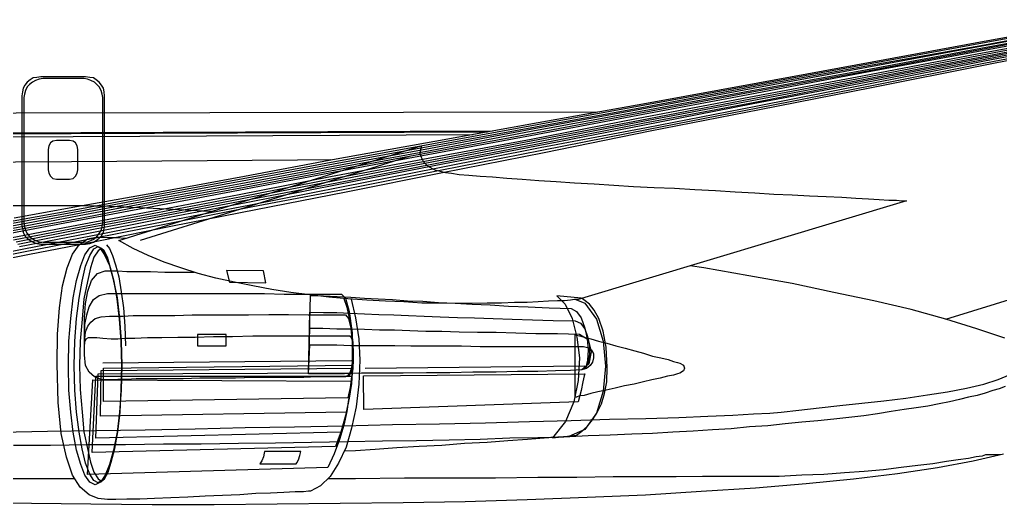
# Model space of a CAD drawing. Extents: x 526 to 2267, y -112 to 246.
# Drawn here: x 1407.2 to 1532.9, y 14.3 to 76.4 of the extents above; entities that cross this region are included whole.
import ezdxf

# ---------------------------------------------------------------- set-up
doc = ezdxf.new("R2010")
doc.units = 0
doc.header["$MEASUREMENT"] = 0
doc.layers.get('0').update_dxf_attribs({"linetype": 'CONTINUOUS'})

msp = doc.modelspace()

# ---------------------------------------------------------------- linework, layer by layer
msp.add_line((1525.89, 38.01), (1535.73, 41.06))
at = {"linetype": 'Continuous'}
for points in [[(1406.14, 49.6), (1414.83, 51.28), (1424.66, 53.11), (1435.49, 55.09), (1447.23, 57.3), (1459.81, 59.59), (1472.99, 62.1), (1486.79, 64.62), (1501.04, 67.29), (1515.6, 69.95), (1530.39, 72.7), (1545.25, 75.44)], [(1406.21, 49.98), (1414.9, 51.58), (1424.74, 53.41), (1435.56, 55.39), (1447.38, 57.6), (1459.88, 59.89), (1473.14, 62.41), (1486.94, 64.92), (1501.19, 67.59), (1515.76, 70.26), (1530.54, 73), (1545.48, 75.75)], [(1406.29, 50.29), (1414.98, 51.89), (1424.81, 53.72), (1435.72, 55.7), (1447.45, 57.91), (1460.03, 60.19), (1473.3, 62.64), (1487.17, 65.15), (1501.42, 67.82), (1515.98, 70.49), (1530.85, 73.15), (1545.71, 75.9)], [(1406.37, 50.59), (1415.13, 52.19), (1424.97, 54.02), (1435.87, 56), (1447.61, 58.21), (1460.26, 60.5), (1473.52, 62.94), (1487.32, 65.46), (1501.57, 68.05), (1516.21, 70.72), (1531.08, 73.46), (1546.02, 76.2)], [(1406.52, 50.97), (1415.21, 52.57), (1425.12, 54.33), (1436.02, 56.31), (1447.76, 58.52), (1460.41, 60.81), (1473.68, 63.17), (1487.55, 65.68), (1501.81, 68.28), (1516.44, 70.94), (1531.3, 73.69), (1546.25, 76.36)], [(1544.72, 74.98), (1529.86, 72.24), (1515.14, 69.49), (1500.58, 66.75), (1486.41, 64.08), (1472.69, 61.49), (1459.5, 59.05), (1446.92, 56.69), (1435.26, 54.48), (1424.43, 52.42), (1414.6, 50.59), (1405.99, 48.99)], [(1406.06, 49.3), (1414.75, 50.89), (1424.51, 52.8), (1435.33, 54.78), (1447.07, 56.99), (1459.65, 59.36), (1472.84, 61.8), (1486.56, 64.39), (1500.81, 67.06), (1515.37, 69.73), (1530.09, 72.47), (1544.95, 75.29)], [(1544.8, 74.68), (1529.93, 71.94), (1515.22, 69.11), (1500.66, 66.37), (1486.48, 63.7), (1472.76, 61.03), (1459.57, 58.6), (1447.07, 56.23), (1435.33, 53.95), (1424.59, 51.89), (1414.75, 50.06), (1406.06, 48.38)], [(1406.44, 48.15), (1415.06, 49.83), (1424.89, 51.66), (1435.64, 53.72), (1447.38, 56), (1459.81, 58.37), (1472.99, 60.88), (1486.71, 63.47), (1500.89, 66.22), (1515.37, 68.96), (1530.09, 71.78), (1544.87, 74.6)], [(1406.75, 47.92), (1415.36, 49.6), (1425.12, 51.43), (1435.94, 53.49), (1447.61, 55.78), (1460.03, 58.14), (1473.22, 60.65), (1486.87, 63.32), (1501.04, 65.99), (1515.52, 68.73), (1530.24, 71.55), (1545.03, 74.38)], [(1406.98, 47.62), (1415.59, 49.3), (1425.35, 51.2), (1436.17, 53.26), (1447.84, 55.47), (1460.26, 57.91), (1473.37, 60.43), (1487.09, 63.09), (1501.19, 65.76), (1515.6, 68.58), (1530.31, 71.4), (1545.1, 74.22)], [(1400.42, 45.56), (1407.74, 47.01), (1416.35, 48.68), (1426.11, 50.59), (1436.78, 52.65), (1448.45, 54.94), (1460.8, 57.37), (1473.91, 59.97), (1487.55, 62.56), (1501.57, 65.3), (1515.98, 68.12), (1530.62, 71.02), (1545.33, 73.84)], [(1400.8, 45.25), (1408.12, 46.7), (1416.66, 48.38), (1426.42, 50.29), (1437.09, 52.42), (1448.68, 54.63), (1461.1, 57.07), (1474.14, 59.66), (1487.78, 62.33), (1501.81, 65.08), (1516.21, 67.9), (1530.77, 70.79), (1545.48, 73.61)], [(1401.18, 44.87), (1408.5, 46.32), (1417.12, 48), (1426.8, 49.98), (1437.47, 52.04), (1449.06, 54.33), (1461.4, 56.77), (1474.44, 59.36), (1488.01, 62.1), (1502.03, 64.84), (1516.36, 67.67), (1530.92, 70.56), (1545.64, 73.46)], [(1407.21, 47.31), (1415.82, 48.99), (1425.5, 50.89), (1436.25, 52.95), (1447.91, 55.24), (1460.34, 57.68), (1473.45, 60.19), (1487.09, 62.86), (1501.19, 65.61), (1515.68, 68.35), (1530.31, 71.17), (1545.03, 74.07)], [(1418.11, 57.6), (1418.11, 66.6), (1418.03, 67.13), (1417.96, 67.59), (1417.72, 67.97), (1417.42, 68.35), (1417.04, 68.66), (1416.66, 68.89), (1416.2, 68.96), (1415.67, 69.04), (1409.95, 69.04), (1409.42, 68.96), (1408.96, 68.89), (1408.58, 68.66), (1408.2, 68.35), (1407.89, 67.97), (1407.66, 67.59), (1407.59, 67.13), (1407.51, 66.6), (1407.51, 57.6)], [(1417.88, 57.6), (1417.88, 66.37), (1417.8, 66.83), (1417.65, 67.29), (1417.42, 67.74), (1417.12, 68.05), (1416.81, 68.35), (1416.35, 68.58), (1415.89, 68.73), (1415.44, 68.81), (1410.25, 68.81), (1409.72, 68.73), (1409.26, 68.58), (1408.88, 68.35), (1408.5, 68.05), (1408.2, 67.74), (1407.97, 67.29), (1407.82, 66.83), (1407.74, 66.37), (1407.74, 57.45)], [(1133.77, 65.61), (1133.08, 64.77), (1132.63, 63.85), (1132.47, 62.94), (1132.78, 62.02), (1133.69, 61.26), (1135.22, 60.58), (1137.58, 60.19), (1140.86, 60.04), (1465.27, 61.67)], [(1132.4, 64.31), (1131.79, 63.55), (1131.48, 62.86), (1131.56, 62.25), (1132.09, 61.8), (1133.16, 61.34), (1134.91, 61.03), (1137.35, 60.88), (1140.7, 60.81), (1467.82, 62.13)], [(1481.2, 64.53), (1133.77, 63.93)], [(1264.35, 61.19), (1467.15, 62.01)], [(1413.61, 55.93), (1414.07, 56), (1414.37, 56.31), (1414.6, 56.69), (1414.68, 57.15), (1414.68, 59.74), (1414.6, 60.19), (1414.37, 60.58), (1414.07, 60.81), (1413.61, 60.88), (1411.93, 60.88), (1411.48, 60.81), (1411.17, 60.58), (1410.94, 60.19), (1410.86, 59.74), (1410.86, 57.15), (1410.94, 56.69), (1411.17, 56.31), (1411.48, 56), (1411.93, 55.93), (1413.61, 55.93)], [(1419.94, 48.07), (1458.66, 60.19), (1458.66, 60.04), (1458.58, 59.74), (1458.51, 59.28), (1458.66, 58.75), (1458.97, 58.14), (1459.5, 57.6), (1460.41, 57.15), (1461.79, 56.77), (1462.55, 56.69), (1463.54, 56.54), (1464.76, 56.46), (1466.21, 56.31), (1467.81, 56.23), (1469.64, 56.08), (1471.62, 55.93), (1473.76, 55.78), (1475.97, 55.62), (1478.33, 55.47), (1480.84, 55.32), (1483.36, 55.16), (1485.88, 55.01), (1488.54, 54.86), (1491.13, 54.78), (1493.73, 54.63), (1496.39, 54.48), (1498.91, 54.33), (1501.42, 54.17), (1503.86, 54.02), (1506.22, 53.95), (1508.44, 53.79), (1510.57, 53.72), (1512.55, 53.64), (1514.38, 53.49), (1515.98, 53.41), (1517.35, 53.33), (1518.58, 53.26), (1519.57, 53.26), (1520.25, 53.18), (1520.71, 53.18), (1520.86, 53.18), (1478.79, 40.53), (1478.63, 40.53), (1478.33, 40.53), (1477.79, 40.45), (1477.03, 40.38), (1476.12, 40.38), (1474.97, 40.3), (1473.68, 40.22), (1472.23, 40.15), (1470.63, 40.15), (1468.95, 40.07), (1467.12, 40.07), (1465.14, 40), (1463.08, 40), (1460.95, 40.07), (1458.74, 40.07), (1456.45, 40.22), (1454.09, 40.3), (1451.72, 40.45), (1449.28, 40.6), (1446.85, 40.83), (1444.41, 41.14), (1441.97, 41.44), (1439.53, 41.83), (1437.09, 42.28), (1434.73, 42.74), (1432.36, 43.27), (1430.08, 43.88), (1427.86, 44.57), (1425.73, 45.33), (1423.67, 46.17), (1421.77, 47.08), (1419.94, 48.07)], [(1447.08, 58.39), (1442.8, 58.37), (1413.84, 58.14), (1385.17, 57.99), (1356.89, 57.83), (1329.3, 57.68)], [(1457.14, 58.82), (1422.68, 48.07)], [(1407.51, 57.6), (1407.51, 50.06), (1407.59, 49.6), (1407.66, 49.14), (1407.89, 48.68), (1408.2, 48.38), (1408.58, 48.07), (1408.96, 47.85), (1409.42, 47.69), (1409.95, 47.62), (1415.67, 47.62), (1416.2, 47.69), (1416.66, 47.85), (1417.04, 48.07), (1417.42, 48.38), (1417.72, 48.68), (1417.96, 49.14), (1418.03, 49.6), (1418.11, 50.06), (1418.11, 57.6)], [(1407.74, 57.45), (1407.74, 50.36), (1407.82, 49.83), (1407.97, 49.37), (1408.2, 48.99), (1408.5, 48.61), (1408.88, 48.3), (1409.26, 48.07), (1409.72, 47.92), (1410.25, 47.85), (1415.44, 47.85), (1415.89, 47.92), (1416.35, 48.07), (1416.81, 48.3), (1417.12, 48.61), (1417.42, 48.99), (1417.65, 49.37), (1417.8, 49.83), (1417.88, 50.36), (1417.88, 57.6)], [(1415.29, 52.5), (1412.08, 52.5), (1408.81, 52.5), (1405.45, 52.5)], [(1431.8, 51.79), (1431.52, 51.81), (1426.87, 52.04), (1422.61, 52.27), (1418.72, 52.42), (1415.29, 52.5)], [(1449.69, 40.58), (1450.27, 38.17), (1450.66, 35.5), (1450.81, 32.75), (1450.66, 29.7), (1450.35, 26.81), (1449.74, 24.06), (1449.06, 21.62), (1448.06, 19.57), (1447, 17.89), (1445.78, 16.67), (1444.48, 15.98), (1444.25, 15.98), (1443.57, 15.91), (1442.5, 15.91), (1441.05, 15.83), (1439.38, 15.75), (1437.47, 15.68), (1435.41, 15.52), (1433.2, 15.45), (1430.99, 15.37), (1428.78, 15.22), (1426.57, 15.14), (1424.51, 15.07), (1422.61, 14.99), (1420.93, 14.99), (1419.55, 14.92), (1418.49, 14.92), (1417.27, 15.07), (1416.13, 15.52), (1414.98, 16.51), (1413.99, 18.04), (1413.23, 20.33), (1412.54, 23.38), (1412.16, 27.34), (1412.01, 32.29), (1412.08, 36.11), (1412.31, 39.46), (1412.69, 42.28), (1413.3, 44.57), (1413.99, 46.32), (1414.83, 47.54), (1415.89, 48.3), (1417.04, 48.53)], [(1417.04, 48.53), (1417.19, 48.53), (1417.72, 48.53), (1418.49, 48.46), (1419.55, 48.46), (1420.85, 48.38), (1420.9, 48.38)], [(1413.46, 32.07), (1413.53, 35.19), (1413.76, 38.09), (1414.07, 40.76), (1414.52, 42.97), (1415.06, 44.87), (1415.59, 46.24), (1416.2, 47.16), (1416.89, 47.47), (1417.5, 47.16), (1418.11, 46.24), (1418.72, 44.87), (1419.25, 42.97), (1419.71, 40.76), (1420.01, 38.09), (1420.24, 35.19), (1420.32, 32.07), (1420.24, 28.94), (1420.01, 26.12), (1419.71, 23.53), (1419.25, 21.24), (1418.72, 19.41), (1418.18, 18.04), (1417.57, 17.13), (1416.89, 16.82), (1416.2, 17.13), (1415.59, 18.04), (1415.06, 19.41), (1414.52, 21.24), (1414.07, 23.53), (1413.76, 26.12), (1413.53, 28.94), (1413.46, 32.07)], [(1414.22, 32.07), (1414.3, 35.19), (1414.52, 38.09), (1414.83, 40.68), (1415.21, 42.89), (1415.67, 44.8), (1416.2, 46.17), (1416.73, 47.01), (1417.27, 47.31), (1417.8, 47.01), (1418.26, 46.17), (1418.79, 44.8), (1419.25, 42.89), (1419.71, 40.68), (1420.01, 38.09), (1420.24, 35.19), (1420.32, 32.07), (1420.24, 28.94), (1420.01, 26.12), (1419.71, 23.53), (1419.33, 21.4), (1418.87, 19.57), (1418.34, 18.19), (1417.8, 17.35), (1417.27, 17.05), (1416.73, 17.35), (1416.2, 18.19), (1415.67, 19.57), (1415.21, 21.4), (1414.83, 23.53), (1414.52, 26.12), (1414.3, 28.94), (1414.22, 32.07)], [(1417.72, 17.28), (1418.11, 17.58), (1418.56, 18.42), (1418.95, 19.72), (1419.4, 21.47), (1419.78, 23.61), (1420.09, 26.12), (1420.24, 29.02), (1420.32, 32.07), (1420.24, 35.19), (1420.01, 38.01), (1419.71, 40.6), (1419.33, 42.82), (1418.87, 44.57), (1418.49, 45.94), (1418.03, 46.78), (1417.72, 47.08), (1417.27, 46.78), (1416.73, 45.94), (1416.28, 44.57), (1415.89, 42.82), (1415.44, 40.6), (1415.21, 38.01), (1414.98, 35.19), (1414.9, 32.07), (1414.98, 29.02), (1415.21, 26.12), (1415.44, 23.61), (1415.89, 21.47), (1416.28, 19.72), (1416.73, 18.42), (1417.27, 17.58), (1417.72, 17.28)], [(1418.34, 47.54), (1418.72, 47.08), (1419.1, 46.17), (1419.48, 44.95), (1419.94, 43.42), (1420.24, 41.52), (1420.54, 39.46), (1420.7, 37.1), (1420.78, 34.58)], [(1448.76, 40.65), (1449.13, 39.54), (1449.59, 37.56), (1449.82, 35.19), (1449.82, 32.37), (1449.74, 31.76), (1449.51, 31.15), (1449.21, 30.77), (1448.83, 30.62), (1448.6, 30.62), (1447.84, 30.62), (1446.77, 30.62), (1445.24, 30.62), (1443.57, 30.54), (1441.59, 30.54), (1439.38, 30.54), (1437.16, 30.54), (1434.8, 30.46), (1432.51, 30.46), (1430.3, 30.46), (1428.17, 30.39), (1426.26, 30.39), (1424.59, 30.39), (1423.14, 30.39), (1422.15, 30.39), (1420.93, 30.31), (1419.78, 30.31), (1418.64, 30.24), (1417.65, 30.31), (1416.81, 30.62), (1416.13, 31.23), (1415.67, 32.07), (1415.51, 33.44), (1415.51, 34.81), (1415.51, 36.41), (1415.51, 38.24), (1415.67, 40), (1415.97, 41.59), (1416.43, 42.97), (1417.19, 43.88), (1418.18, 44.19), (1418.34, 44.19), (1418.95, 44.19), (1419.78, 44.19), (1420.93, 44.11), (1422.37, 44.11), (1423.98, 44.11), (1425.81, 44.03), (1427.86, 44.03), (1429.59, 44.03)], [(1438.46, 44.19), (1433.73, 44.26), (1434.11, 42.74), (1438.76, 42.66), (1438.46, 44.19)], [(1533.44, 35.57), (1529.86, 36.79), (1525.89, 38.01), (1521.47, 39.23), (1516.67, 40.38), (1511.56, 41.44), (1506.22, 42.59), (1500.66, 43.58), (1494.87, 44.57), (1493.12, 44.84)], [(1448.45, 41.21), (1448.98, 40.68), (1449.44, 39), (1449.82, 36.26), (1449.82, 32.45), (1449.74, 31.84), (1449.59, 31.23), (1449.28, 30.77), (1448.83, 30.62), (1448.6, 30.62), (1447.84, 30.62), (1446.77, 30.62), (1445.24, 30.62), (1443.57, 30.54), (1441.59, 30.54), (1439.38, 30.54), (1437.16, 30.54), (1434.8, 30.46), (1432.51, 30.46), (1430.3, 30.46), (1428.17, 30.39), (1426.26, 30.39), (1424.59, 30.39), (1423.14, 30.39), (1422.15, 30.39), (1420.93, 30.31), (1419.78, 30.31), (1418.64, 30.24), (1417.65, 30.31), (1416.81, 30.62), (1416.13, 31.23), (1415.67, 32.07), (1415.51, 33.44), (1415.51, 34.66), (1415.51, 35.95), (1415.59, 37.33), (1415.82, 38.55), (1416.13, 39.61), (1416.66, 40.53), (1417.42, 41.06), (1418.49, 41.29), (1418.72, 41.29), (1419.25, 41.29), (1420.24, 41.29), (1421.46, 41.29), (1422.99, 41.29), (1424.74, 41.29), (1426.72, 41.29), (1428.93, 41.29), (1431.22, 41.29), (1433.58, 41.29), (1436.1, 41.29), (1438.61, 41.29), (1441.13, 41.21), (1443.64, 41.21), (1446.08, 41.21), (1448.45, 41.21)], [(1477.87, 39.38), (1478.56, 39), (1479.17, 38.17), (1479.62, 36.87), (1479.93, 35.5), (1480.08, 34.05), (1480, 32.75), (1479.78, 31.91), (1479.24, 31.53), (1477.79, 31.46), (1475.89, 31.38), (1473.6, 31.3), (1471.01, 31.3), (1468.27, 31.23), (1465.29, 31.23), (1462.32, 31.15), (1459.35, 31.15), (1456.37, 31.08), (1453.63, 31.08), (1451.04, 31.08), (1448.83, 31), (1446.92, 31), (1445.47, 31), (1444.56, 31), (1444.25, 31), (1444.48, 41.06), (1446.16, 40.99), (1447.91, 40.91), (1449.67, 40.83), (1451.42, 40.68), (1453.17, 40.6), (1455, 40.53), (1456.91, 40.38), (1458.89, 40.3), (1460.87, 40.15), (1463.01, 40.07), (1465.22, 39.92), (1467.5, 39.84), (1469.87, 39.69), (1472.38, 39.61), (1475.05, 39.46), (1477.87, 39.38)], [(1478.5, 40.53), (1479.62, 40.07), (1481.15, 38.01), (1481.99, 35.19), (1482.29, 31.99), (1481.99, 28.79), (1481.15, 25.97), (1479.62, 23.91), (1477.57, 22.99), (1476.19, 22.92), (1474.44, 22.77), (1472.31, 22.61), (1469.79, 22.46), (1467.12, 22.23), (1464.22, 22.08), (1461.33, 21.85), (1458.43, 21.7), (1455.54, 21.55), (1452.79, 21.32), (1450.27, 21.16), (1448.81, 21.11)], [(1476.04, 40.99), (1477.11, 39.92), (1478.02, 38.09), (1478.63, 35.73), (1478.94, 33.06), (1478.79, 30.16), (1478.25, 27.42), (1477.18, 24.9), (1475.51, 22.84), (1478.56, 23.15), (1479.24, 23.68), (1479.93, 24.29), (1480.62, 25.13), (1481.23, 26.05), (1481.76, 27.19), (1482.14, 28.48), (1482.44, 30.01), (1482.52, 31.84), (1482.37, 34.43), (1481.99, 36.49), (1481.45, 38.09), (1480.84, 39.16), (1480.23, 39.92), (1479.7, 40.38), (1479.32, 40.6), (1479.17, 40.68), (1476.04, 40.99)], [(1448.98, 38.55), (1449.36, 38.09), (1449.67, 36.94), (1449.89, 35.04), (1449.89, 32.53), (1449.82, 31.84), (1449.67, 31.23), (1449.36, 30.77), (1448.9, 30.62), (1448.68, 30.62), (1447.91, 30.62), (1446.85, 30.62), (1445.32, 30.62), (1443.57, 30.54), (1441.59, 30.54), (1439.45, 30.54), (1437.16, 30.54), (1434.88, 30.46), (1432.59, 30.46), (1430.3, 30.46), (1428.17, 30.39), (1426.26, 30.39), (1424.59, 30.39), (1423.21, 30.39), (1422.15, 30.39), (1420.93, 30.31), (1419.78, 30.31), (1418.64, 30.24), (1417.65, 30.31), (1416.81, 30.62), (1416.13, 31.23), (1415.67, 32.07), (1415.51, 33.44), (1415.51, 34.58), (1415.59, 35.5), (1415.67, 36.41), (1415.97, 37.1), (1416.35, 37.63), (1416.89, 38.09), (1417.65, 38.32), (1418.72, 38.39), (1418.95, 38.39), (1419.55, 38.39), (1420.47, 38.39), (1421.77, 38.47), (1423.29, 38.47), (1425.12, 38.47), (1427.1, 38.47), (1429.31, 38.55), (1431.6, 38.55), (1434.11, 38.55), (1436.56, 38.55), (1439.14, 38.62), (1441.66, 38.62), (1444.18, 38.55), (1446.62, 38.55), (1448.98, 38.55)], [(1478.41, 37.78), (1479.09, 37.48), (1479.62, 36.79), (1480, 35.8), (1480.23, 34.66), (1480.23, 33.52), (1480.08, 32.53), (1479.78, 31.84), (1479.24, 31.53), (1477.79, 31.46), (1475.89, 31.38), (1473.6, 31.3), (1471.01, 31.3), (1468.27, 31.23), (1465.29, 31.23), (1462.32, 31.15), (1459.35, 31.15), (1456.37, 31.08), (1453.63, 31.08), (1451.04, 31.08), (1448.83, 31), (1446.92, 31), (1445.47, 31), (1444.56, 31), (1444.25, 31), (1444.41, 38.93), (1446.16, 38.85), (1447.84, 38.85), (1449.59, 38.77), (1451.42, 38.7), (1453.25, 38.62), (1455.16, 38.55), (1457.06, 38.47), (1459.04, 38.39), (1461.1, 38.32), (1463.31, 38.24), (1465.52, 38.17), (1467.88, 38.09), (1470.32, 38.01), (1472.92, 37.94), (1475.58, 37.86), (1478.41, 37.78)], [(1478.94, 36.11), (1480.08, 35.42), (1480.46, 33.82), (1480.16, 32.29), (1479.24, 31.53), (1477.79, 31.46), (1475.89, 31.38), (1473.6, 31.3), (1471.01, 31.3), (1468.27, 31.23), (1465.29, 31.23), (1462.32, 31.15), (1459.35, 31.15), (1456.37, 31.08), (1453.63, 31.08), (1451.04, 31.08), (1448.83, 31), (1446.92, 31), (1445.47, 31), (1444.56, 31), (1444.25, 31), (1444.41, 36.87), (1446.08, 36.87), (1447.84, 36.79), (1449.67, 36.79), (1451.42, 36.72), (1453.33, 36.64), (1455.23, 36.64), (1457.21, 36.56), (1459.27, 36.49), (1461.33, 36.49), (1463.54, 36.41), (1465.9, 36.34), (1468.27, 36.34), (1470.78, 36.26), (1473.37, 36.18), (1476.12, 36.18), (1478.94, 36.11)], [(1418.95, 35.5), (1419.17, 35.5), (1419.78, 35.5), (1420.7, 35.57), (1421.99, 35.57), (1423.6, 35.65), (1425.43, 35.65), (1427.48, 35.73), (1429.69, 35.73), (1432.06, 35.8), (1434.49, 35.8), (1437.09, 35.88), (1439.6, 35.88), (1442.2, 35.88), (1444.71, 35.88), (1447.15, 35.88), (1449.51, 35.88), (1449.74, 35.57), (1449.89, 34.81), (1449.97, 33.74), (1449.97, 32.6), (1449.89, 31.91), (1449.74, 31.3), (1449.44, 30.85), (1448.98, 30.62), (1448.75, 30.62), (1447.99, 30.62), (1446.85, 30.62), (1445.4, 30.62), (1443.64, 30.54), (1441.66, 30.54), (1439.53, 30.54), (1437.24, 30.54), (1434.88, 30.46), (1432.59, 30.46), (1430.3, 30.46), (1428.17, 30.39), (1426.26, 30.39), (1424.59, 30.39), (1423.21, 30.39), (1422.15, 30.39), (1420.93, 30.31), (1419.78, 30.31), (1418.64, 30.24), (1417.65, 30.31), (1416.81, 30.62), (1416.13, 31.23), (1415.67, 32.07), (1415.51, 33.44), (1415.51, 34.43), (1415.59, 35.12), (1415.74, 35.5), (1416.05, 35.65), (1416.51, 35.65), (1417.12, 35.65), (1417.88, 35.57), (1418.95, 35.5)], [(1433.66, 36.03), (1430, 36.03), (1430, 34.58), (1433.66, 34.58), (1433.66, 36.03)], [(1478.41, 36.03), (1478.56, 35.95), (1478.94, 35.88), (1479.55, 35.73), (1480.39, 35.5), (1481.38, 35.19), (1482.44, 34.96), (1483.59, 34.58), (1484.81, 34.28), (1486.03, 33.97), (1487.17, 33.67), (1488.31, 33.29), (1489.38, 33.06), (1490.3, 32.83), (1490.98, 32.6), (1491.52, 32.45), (1491.82, 32.37), (1492.28, 32.14), (1492.43, 31.76), (1492.28, 31.38), (1491.82, 31.08), (1491.52, 31), (1490.98, 30.85), (1490.22, 30.7), (1489.3, 30.46), (1488.24, 30.24), (1487.17, 30.01), (1485.95, 29.7), (1484.73, 29.47), (1483.51, 29.17), (1482.37, 28.94), (1481.3, 28.71), (1480.39, 28.48), (1479.55, 28.26), (1478.94, 28.18), (1478.56, 28.03), (1478.41, 28.03), (1478.41, 36.03)], [(1444.41, 34.73), (1446.08, 34.73), (1447.84, 34.73), (1449.67, 34.66), (1451.5, 34.66), (1453.33, 34.66), (1455.31, 34.66), (1457.36, 34.58), (1459.42, 34.58), (1461.56, 34.58), (1463.84, 34.58), (1466.21, 34.51), (1468.65, 34.51), (1471.16, 34.51), (1473.83, 34.51), (1476.58, 34.51), (1479.47, 34.51), (1480.16, 34.35), (1480.54, 34.05), (1480.77, 33.59), (1480.77, 33.06), (1480.62, 32.53), (1480.31, 32.07), (1479.85, 31.69), (1479.24, 31.53), (1477.79, 31.46), (1475.89, 31.38), (1473.6, 31.3), (1471.01, 31.3), (1468.27, 31.23), (1465.29, 31.23), (1462.32, 31.15), (1459.35, 31.15), (1456.37, 31.08), (1453.63, 31.08), (1451.04, 31.08), (1448.83, 31), (1446.92, 31), (1445.47, 31), (1444.56, 31), (1444.25, 31), (1444.41, 34.73)], [(1417.57, 25.59), (1417.65, 31.46), (1449.89, 31.76), (1449.82, 31.15), (1449.74, 29.78), (1449.44, 27.88), (1449.06, 26.12), (1417.57, 25.59)], [(1449.74, 32.68), (1417.88, 32.37)], [(1417.96, 27.49), (1417.96, 31.76), (1449.89, 32.14), (1449.89, 31.69), (1449.74, 30.62), (1449.59, 29.25), (1449.28, 27.95), (1417.96, 27.49)], [(1479.62, 31.99), (1451.5, 31.69)], [(1404.77, 23.53), (1410.79, 23.68), (1416.96, 23.76), (1423.29, 23.83), (1429.69, 23.99), (1436.1, 24.14), (1442.42, 24.22), (1448.75, 24.37), (1455, 24.52), (1461.02, 24.6), (1466.89, 24.75), (1472.53, 24.9), (1477.87, 25.05), (1482.82, 25.21), (1487.47, 25.28), (1491.67, 25.43), (1495.4, 25.59), (1498.6, 25.74), (1501.27, 25.89), (1503.33, 25.97), (1504.78, 26.12), (1507.06, 26.35), (1509.66, 26.65), (1512.32, 26.96), (1515.14, 27.26), (1517.96, 27.57), (1520.79, 27.88), (1523.53, 28.33), (1526.12, 28.71), (1528.56, 29.17), (1530.77, 29.7), (1532.6, 30.31), (1534.12, 30.92)], [(1449.67, 30.08), (1449.67, 29.78), (1449.59, 28.94), (1449.36, 27.72), (1449.13, 26.2), (1448.75, 24.44), (1448.22, 22.61), (1447.53, 20.78), (1446.69, 19.03), (1415.89, 18.12), (1416.58, 30.24), (1449.67, 30.08)], [(1447.68, 21.7), (1416.51, 20.94), (1416.96, 30.7), (1449.74, 30.7), (1449.67, 29.78), (1449.36, 27.49), (1448.75, 24.6), (1447.68, 21.7)], [(1448.37, 23.53), (1416.96, 22.77), (1417.27, 31), (1449.82, 31.15), (1449.74, 30.39), (1449.51, 28.41), (1449.06, 25.97), (1448.37, 23.53)], [(1451.34, 26.43), (1451.27, 30.77), (1479.62, 31), (1479.55, 30.77), (1479.4, 30.01), (1479.17, 28.87), (1478.79, 27.42), (1451.34, 26.43)], [(1533.52, 29.4), (1532.75, 29.09), (1531.91, 28.87), (1530.92, 28.56), (1529.93, 28.26), (1528.79, 28.03), (1527.64, 27.72), (1526.35, 27.42), (1525.06, 27.19), (1523.61, 26.88), (1522.08, 26.65), (1520.56, 26.43), (1518.88, 26.2), (1517.13, 25.89), (1515.37, 25.66), (1513.47, 25.43), (1511.56, 25.21), (1509.5, 24.98), (1507.45, 24.82), (1505.31, 24.6), (1503.1, 24.37), (1500.74, 24.22), (1498.37, 23.99), (1496.01, 23.83), (1493.5, 23.68), (1490.91, 23.53), (1488.31, 23.38), (1485.65, 23.3), (1482.9, 23.15), (1480.08, 23.07), (1476.96, 22.92), (1473.6, 22.84), (1470.02, 22.77), (1466.21, 22.61), (1462.24, 22.54), (1458.05, 22.46), (1453.71, 22.39), (1449.21, 22.31), (1444.63, 22.23), (1439.98, 22.16), (1435.26, 22.08), (1430.46, 22), (1425.65, 22), (1420.78, 21.93), (1415.97, 21.93), (1411.17, 21.85), (1406.44, 21.85)], [(1401.26, 14.53), (1408.73, 14.46), (1416.35, 14.38), (1424.2, 14.31), (1432.13, 14.31), (1440.21, 14.38), (1448.29, 14.46), (1456.37, 14.53), (1464.3, 14.69), (1472.23, 14.92), (1479.93, 15.22), (1487.4, 15.52), (1494.56, 15.98), (1501.5, 16.44), (1507.98, 16.97), (1514.08, 17.58), (1519.72, 18.27), (1524.82, 19.03), (1529.4, 19.87), (1533.29, 20.78)], [(1438.61, 21.09), (1438.54, 20.86), (1438.46, 20.4), (1438.23, 19.87), (1438, 19.49), (1442.65, 19.49), (1442.73, 19.64), (1442.96, 20.02), (1443.11, 20.56), (1443.26, 21.09), (1438.61, 21.09)], [(1532.91, 20.63), (1531.15, 20.63), (1531, 20.63), (1530.54, 20.48), (1529.78, 20.4), (1528.79, 20.17), (1527.49, 20.02), (1525.97, 19.79), (1524.22, 19.49), (1522.31, 19.26), (1520.17, 19.03), (1517.89, 18.73), (1515.45, 18.5), (1512.93, 18.34), (1510.27, 18.12), (1507.45, 18.04), (1504.55, 17.89), (1501.65, 17.89), (1499.9, 17.89), (1497.54, 17.89), (1494.71, 17.89), (1491.36, 17.81), (1487.55, 17.81), (1483.28, 17.81), (1478.63, 17.74), (1473.6, 17.74), (1468.19, 17.66), (1462.47, 17.66), (1456.53, 17.66), (1450.27, 17.58), (1446.69, 17.58)], [(1414.29, 17.58), (1409.26, 17.58), (1402.18, 17.58), (1395.01, 17.58), (1387.84, 17.66), (1380.83, 17.74), (1373.82, 17.81), (1366.96, 17.89), (1360.25, 17.96), (1353.69, 18.12), (1347.37, 18.27), (1341.27, 18.42), (1335.47, 18.58)]]:
    msp.add_lwpolyline(points, dxfattribs=at)

doc.saveas('drawing.dxf')
